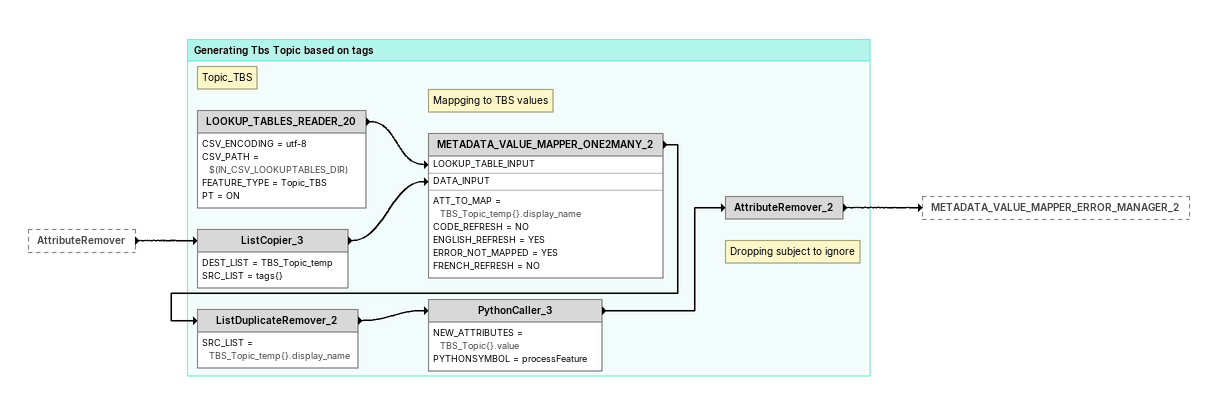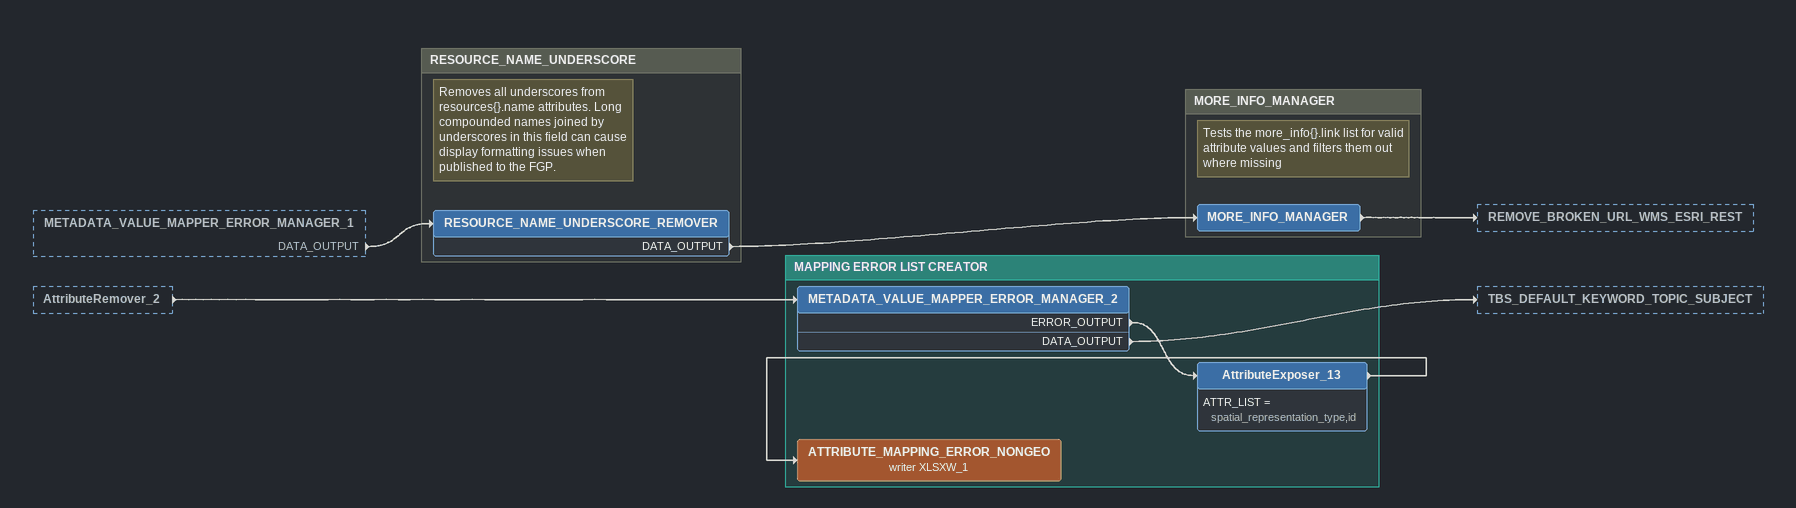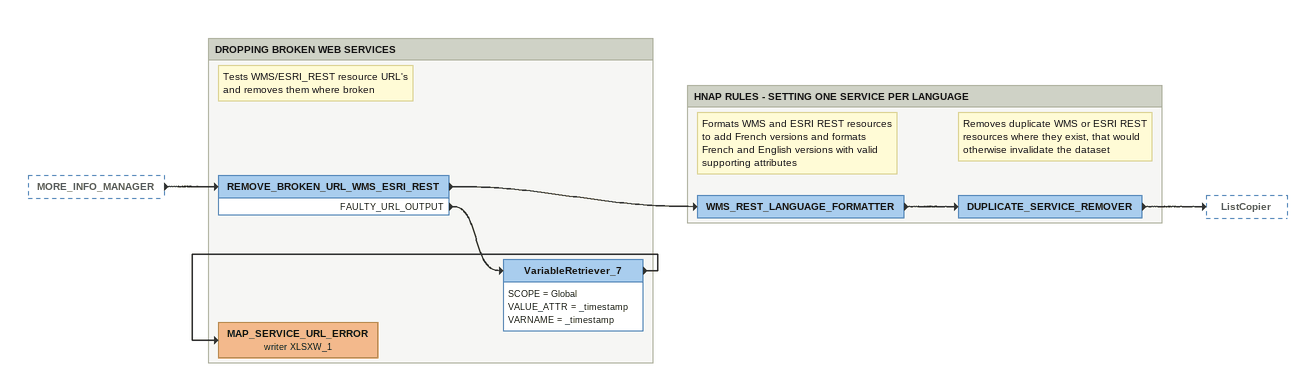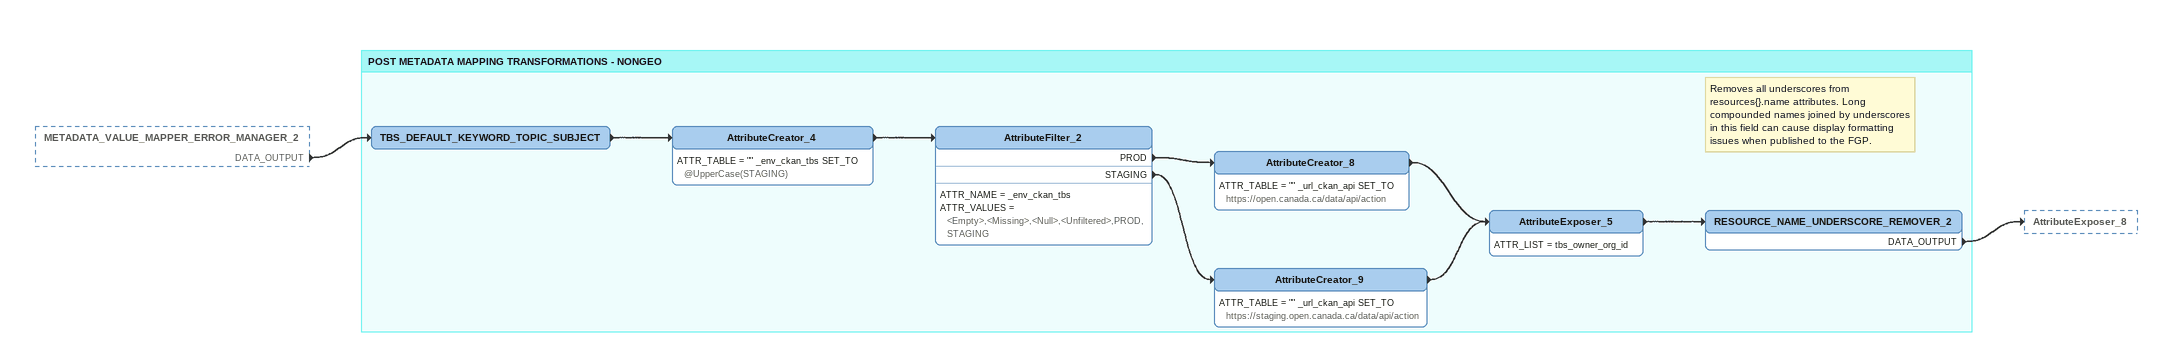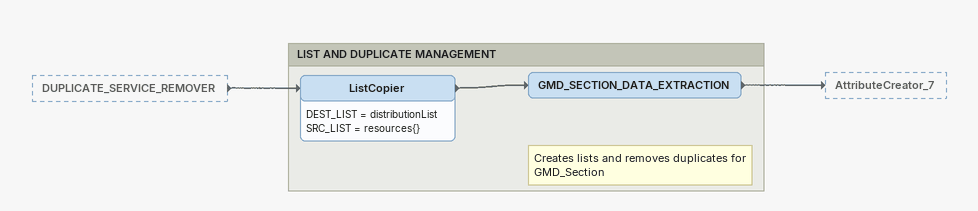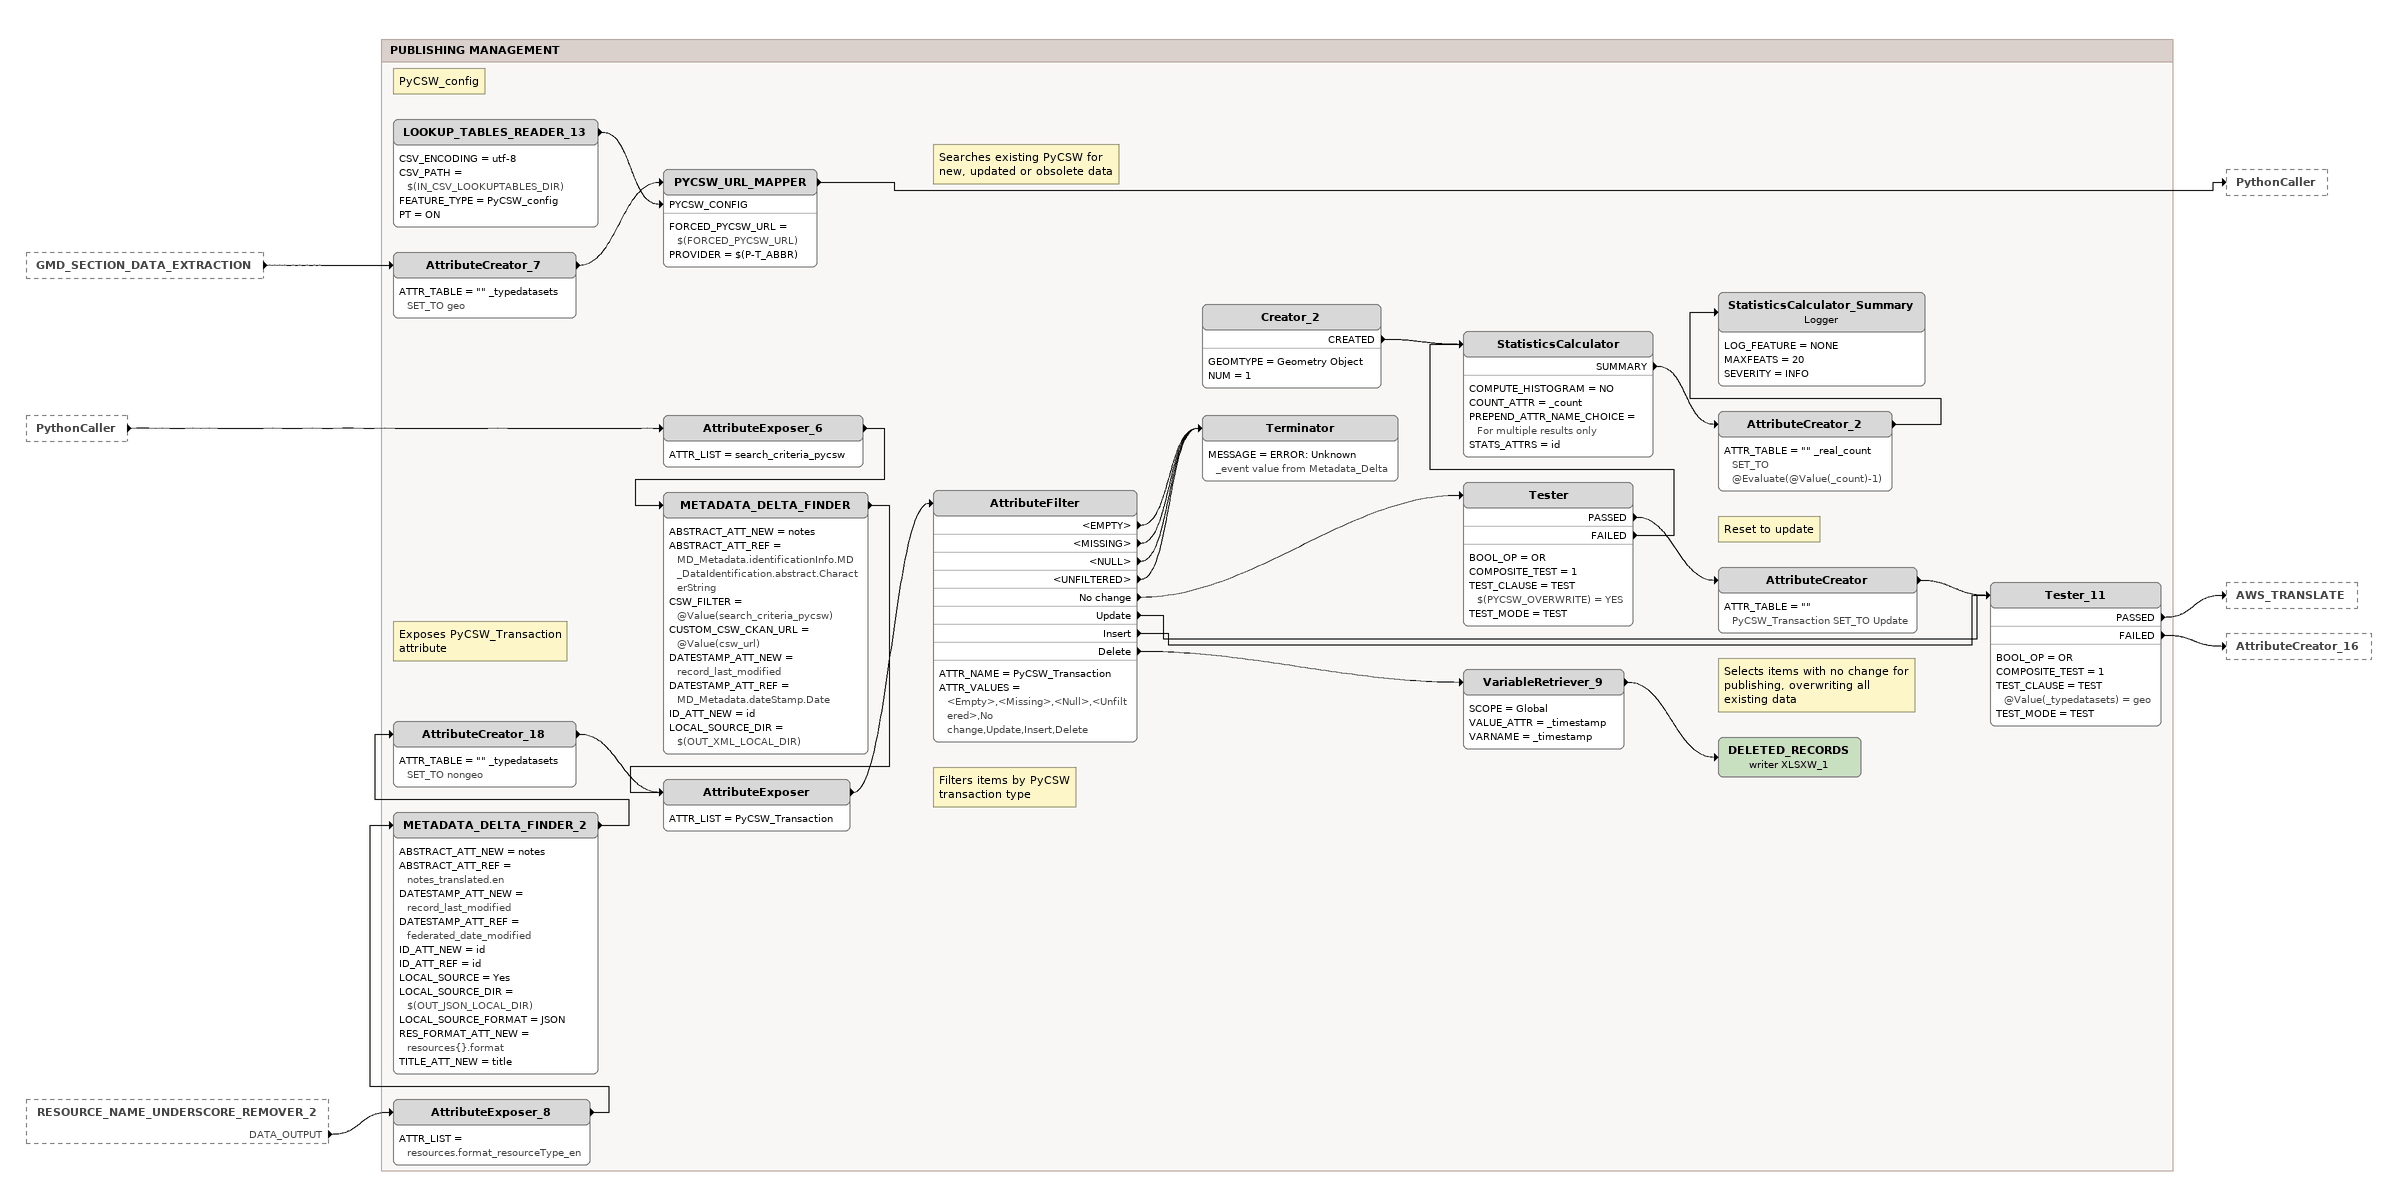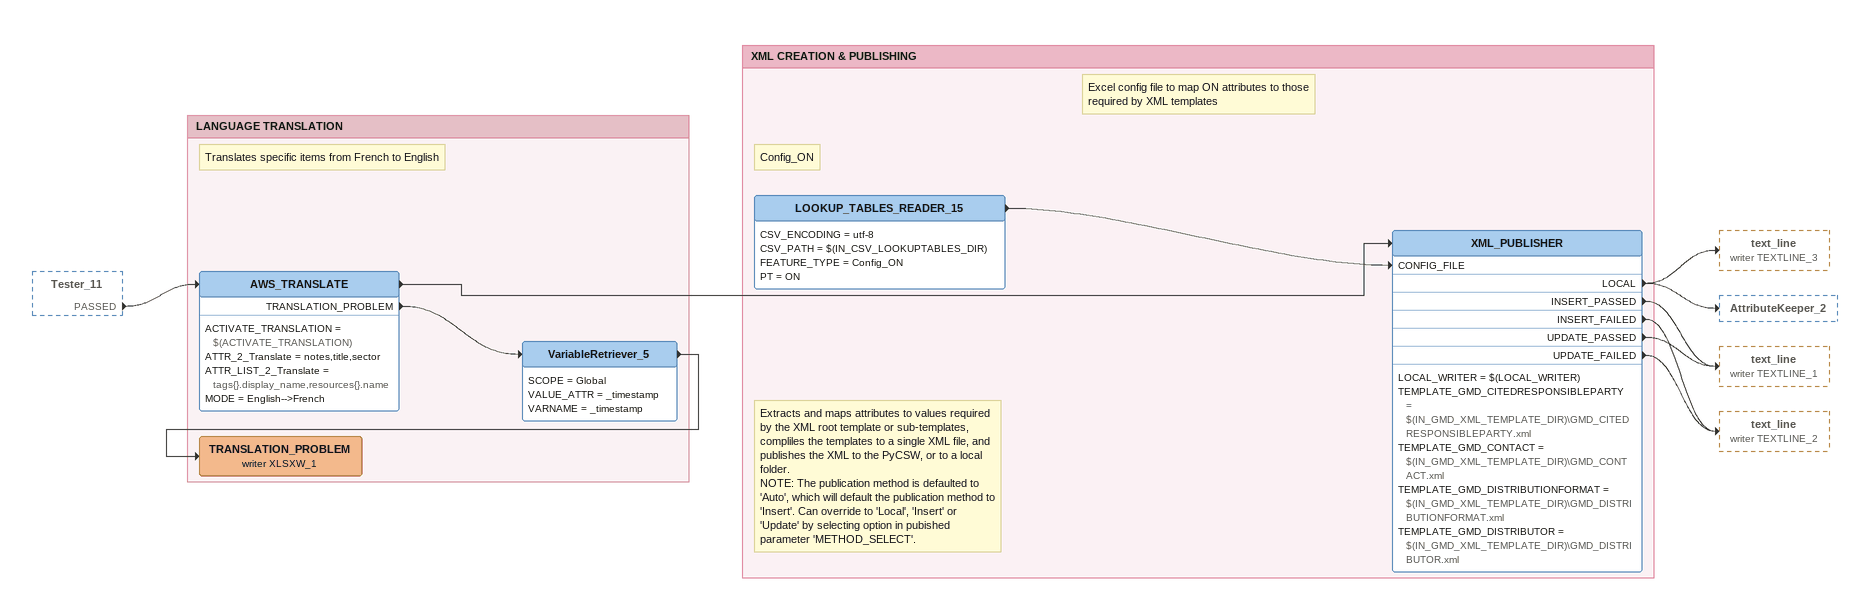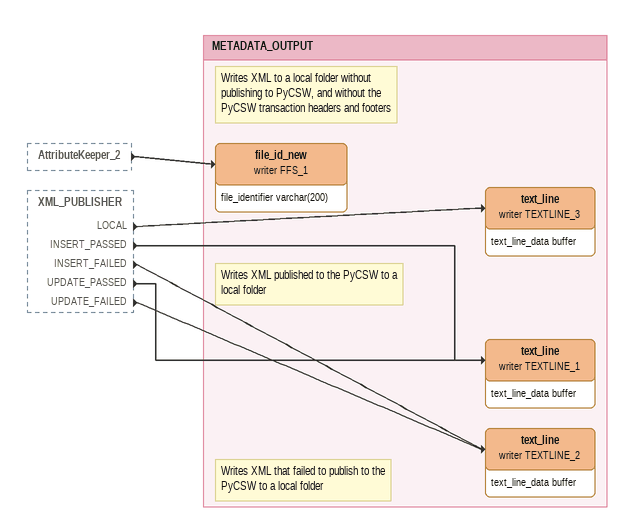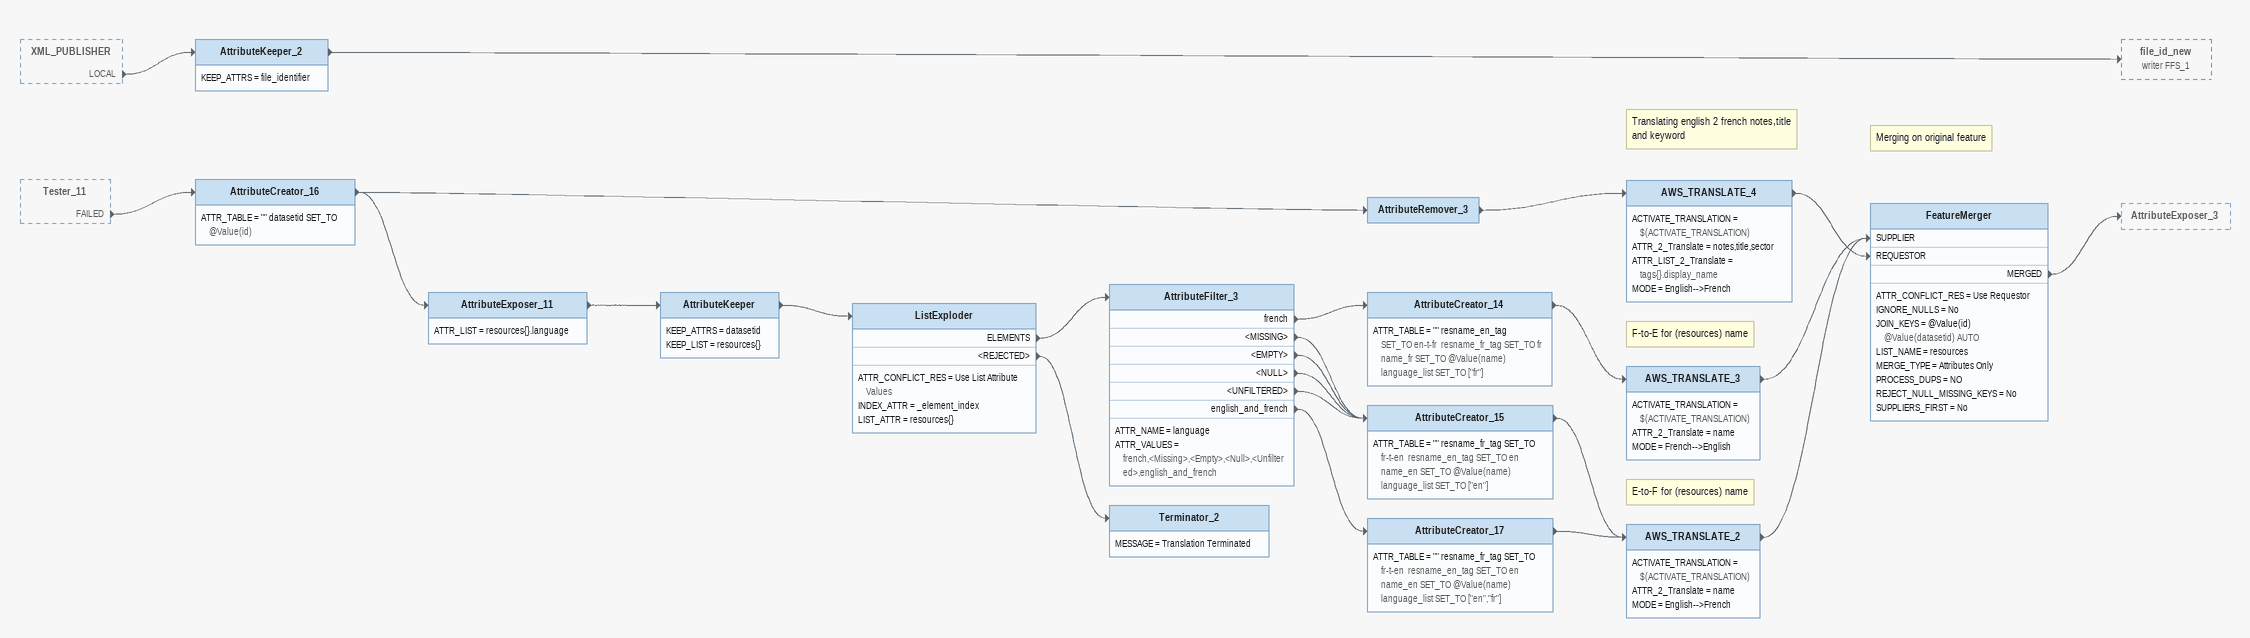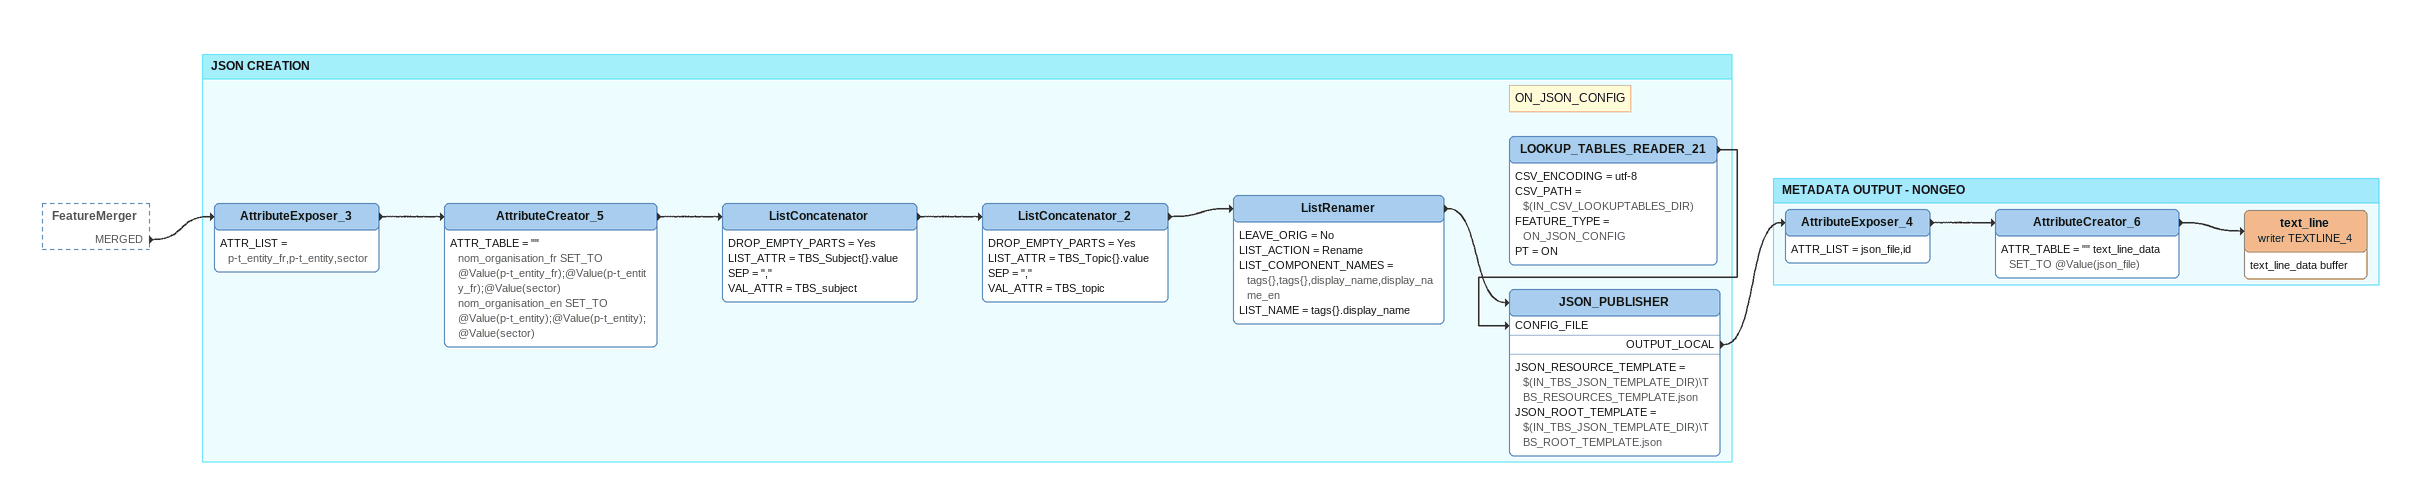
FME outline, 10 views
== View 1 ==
AttributeRemover [outside]
    -> ListCopier_3

Bookmark: Generating Tbs Topic based on tags
ListCopier_3
    DEST_LIST = TBS_Topic_temp
    SRC_LIST = tags{}
    -> METADATA_VALUE_MAPPER_ONE2MANY_2 [DATA_INPUT]
Note: Topic_TBS
LOOKUP_TABLES_READER_20
    CSV_ENCODING = utf-8
    CSV_PATH = $(IN_CSV_LOOKUPTABLES_DIR)
    FEATURE_TYPE = Topic_TBS
    PT = ON
    -> METADATA_VALUE_MAPPER_ONE2MANY_2 [LOOKUP_TABLE_INPUT]
Note: Mappging to TBS values
METADATA_VALUE_MAPPER_ONE2MANY_2
    ATT_TO_MAP = TBS_Topic_temp{}.display_name
    CODE_REFRESH = NO
    ENGLISH_REFRESH = YES
    ERROR_NOT_MAPPED = YES
    FRENCH_REFRESH = NO
    -> ListDuplicateRemover_2
ListDuplicateRemover_2
    SRC_LIST = TBS_Topic_temp{}.display_name
    -> PythonCaller_3
Note: Dropping subject to ignore
PythonCaller_3
    NEW_ATTRIBUTES = TBS_Topic{}.value
    PYTHONSYMBOL = processFeature
    -> AttributeRemover_2
AttributeRemover_2
    -> METADATA_VALUE_MAPPER_ERROR_MANAGER_2

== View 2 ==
METADATA_VALUE_MAPPER_ERROR_MANAGER_1 [outside]
    DATA_OUTPUT -> RESOURCE_NAME_UNDERSCORE_REMOVER
AttributeRemover_2 [outside]
    -> METADATA_VALUE_MAPPER_ERROR_MANAGER_2

Bookmark: RESOURCE_NAME_UNDERSCORE
Note: Removes all underscores from resources{}.name attributes. Long compounded names joined by underscores in this field can cause display formatting issues when published to the FGP.
RESOURCE_NAME_UNDERSCORE_REMOVER
    DATA_OUTPUT -> MORE_INFO_MANAGER

Bookmark: MORE_INFO_MANAGER
Note: Tests the more_info{}.link list for valid attribute values and filters them out where missing
MORE_INFO_MANAGER
    -> REMOVE_BROKEN_URL_WMS_ESRI_REST

Bookmark: MAPPING ERROR LIST CREATOR
METADATA_VALUE_MAPPER_ERROR_MANAGER_2
    ERROR_OUTPUT -> AttributeExposer_13
    DATA_OUTPUT -> TBS_DEFAULT_KEYWORD_TOPIC_SUBJECT
AttributeExposer_13
    ATTR_LIST = spatial_representation_type,id
    -> ATTRIBUTE_MAPPING_ERROR_NONGEO (writer XLSXW_1)
ATTRIBUTE_MAPPING_ERROR_NONGEO (writer XLSXW_1)

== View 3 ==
MORE_INFO_MANAGER [outside]
    -> REMOVE_BROKEN_URL_WMS_ESRI_REST

Bookmark: DROPPING BROKEN WEB SERVICES
Note: Tests WMS/ESRI_REST resource URL's and removes them where broken
REMOVE_BROKEN_URL_WMS_ESRI_REST
    -> WMS_REST_LANGUAGE_FORMATTER
    FAULTY_URL_OUTPUT -> VariableRetriever_7
VariableRetriever_7
    SCOPE = Global
    VALUE_ATTR = _timestamp
    VARNAME = _timestamp
    -> MAP_SERVICE_URL_ERROR (writer XLSXW_1)
MAP_SERVICE_URL_ERROR (writer XLSXW_1)

Bookmark: HNAP RULES - SETTING ONE SERVICE PER LANGUAGE
Note: Formats WMS and ESRI REST resources to add French versions and formats French and English versions with valid supporting attributes
WMS_REST_LANGUAGE_FORMATTER
    -> DUPLICATE_SERVICE_REMOVER
Note: Removes duplicate WMS or ESRI REST resources where they exist, that would otherwise invalidate the dataset
DUPLICATE_SERVICE_REMOVER
    -> ListCopier

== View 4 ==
METADATA_VALUE_MAPPER_ERROR_MANAGER_2 [outside]
    DATA_OUTPUT -> TBS_DEFAULT_KEYWORD_TOPIC_SUBJECT

Bookmark: POST METADATA MAPPING TRANSFORMATIONS - NONGEO
TBS_DEFAULT_KEYWORD_TOPIC_SUBJECT
    -> AttributeCreator_4
AttributeCreator_4
    ATTR_TABLE = "" _env_ckan_tbs SET_TO @UpperCase(STAGING)
    -> AttributeFilter_2
AttributeFilter_2
    ATTR_NAME = _env_ckan_tbs
    ATTR_VALUES = <Empty>,<Missing>,<Null>,<Unfiltered>,PROD,STAGING
    PROD -> AttributeCreator_8
    STAGING -> AttributeCreator_9
AttributeCreator_8
    ATTR_TABLE = "" _url_ckan_api SET_TO https://open.canada.ca/data/api/action
    -> AttributeExposer_5
AttributeCreator_9
    ATTR_TABLE = "" _url_ckan_api SET_TO https://staging.open.canada.ca/data/api/action
    -> AttributeExposer_5
AttributeExposer_5
    ATTR_LIST = tbs_owner_org_id
    -> RESOURCE_NAME_UNDERSCORE_REMOVER_2
Note: Removes all underscores from resources{}.name attributes. Long compounded names joined by underscores in this field can cause display formatting issues when published to the FGP.
RESOURCE_NAME_UNDERSCORE_REMOVER_2
    DATA_OUTPUT -> AttributeExposer_8

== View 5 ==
DUPLICATE_SERVICE_REMOVER [outside]
    -> ListCopier

Bookmark: LIST AND DUPLICATE MANAGEMENT
ListCopier
    DEST_LIST = distributionList
    SRC_LIST = resources{}
    -> GMD_SECTION_DATA_EXTRACTION
Note: Creates lists and removes duplicates for GMD_Section
GMD_SECTION_DATA_EXTRACTION
    -> AttributeCreator_7

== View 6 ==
GMD_SECTION_DATA_EXTRACTION [outside]
    -> AttributeCreator_7
PythonCaller [outside]
    -> AttributeExposer_6
RESOURCE_NAME_UNDERSCORE_REMOVER_2 [outside]
    DATA_OUTPUT -> AttributeExposer_8

Bookmark: PUBLISHING MANAGEMENT
AttributeCreator_7
    ATTR_TABLE = "" _typedatasets SET_TO geo
    -> PYCSW_URL_MAPPER
AttributeExposer_8
    ATTR_LIST = resources.format_resourceType_en
    -> METADATA_DELTA_FINDER_2
METADATA_DELTA_FINDER_2
    ABSTRACT_ATT_NEW = notes
    ABSTRACT_ATT_REF = notes_translated.en
    DATESTAMP_ATT_NEW = record_last_modified
    DATESTAMP_ATT_REF = federated_date_modified
    ID_ATT_NEW = id
    ID_ATT_REF = id
    LOCAL_SOURCE = Yes
    LOCAL_SOURCE_DIR = $(OUT_JSON_LOCAL_DIR)
    LOCAL_SOURCE_FORMAT = JSON
    RES_FORMAT_ATT_NEW = resources{}.format
    TITLE_ATT_NEW = title
    -> AttributeCreator_18
AttributeCreator_18
    ATTR_TABLE = "" _typedatasets SET_TO nongeo
    -> AttributeExposer
Note: PyCSW_config
LOOKUP_TABLES_READER_13
    CSV_ENCODING = utf-8
    CSV_PATH = $(IN_CSV_LOOKUPTABLES_DIR)
    FEATURE_TYPE = PyCSW_config
    PT = ON
    -> PYCSW_URL_MAPPER [PYCSW_CONFIG]
PYCSW_URL_MAPPER
    FORCED_PYCSW_URL = $(FORCED_PYCSW_URL)
    PROVIDER = $(P-T_ABBR)
    -> PythonCaller
AttributeExposer_6
    ATTR_LIST = search_criteria_pycsw
    -> METADATA_DELTA_FINDER
Note: Searches existing PyCSW for new, updated or obsolete data
METADATA_DELTA_FINDER
    ABSTRACT_ATT_NEW = notes
    ABSTRACT_ATT_REF = MD_Metadata.identificationInfo.MD_DataIdentification.abstract.CharacterString
    CSW_FILTER = @Value(search_criteria_pycsw)
    CUSTOM_CSW_CKAN_URL = @Value(csw_url)
    DATESTAMP_ATT_NEW = record_last_modified
    DATESTAMP_ATT_REF = MD_Metadata.dateStamp.Date
    ID_ATT_NEW = id
    LOCAL_SOURCE_DIR = $(OUT_XML_LOCAL_DIR)
    -> AttributeExposer
Note: Exposes PyCSW_Transaction attribute
AttributeExposer
    ATTR_LIST = PyCSW_Transaction
    -> AttributeFilter
Note: Filters items by PyCSW transaction type
AttributeFilter
    ATTR_NAME = PyCSW_Transaction
    ATTR_VALUES = <Empty>,<Missing>,<Null>,<Unfiltered>,No change,Update,Insert,Delete
    <EMPTY> -> Terminator
    <MISSING> -> Terminator
    <NULL> -> Terminator
    <UNFILTERED> -> Terminator
    No change -> Tester
    Update -> Tester_11
    Insert -> Tester_11
    Delete -> VariableRetriever_9
Terminator
    MESSAGE = ERROR: Unknown _event value from Metadata_Delta
Note: Selects items with no change for publishing, overwriting all existing data
Tester
    BOOL_OP = OR
    COMPOSITE_TEST = 1
    TEST_CLAUSE = TEST $(PYCSW_OVERWRITE) = YES
    TEST_MODE = TEST
    PASSED -> AttributeCreator
    FAILED -> StatisticsCalculator
Note: Reset to update
AttributeCreator
    ATTR_TABLE = "" PyCSW_Transaction SET_TO Update
    -> Tester_11
Tester_11
    BOOL_OP = OR
    COMPOSITE_TEST = 1
    TEST_CLAUSE = TEST @Value(_typedatasets) = geo
    TEST_MODE = TEST
    PASSED -> AWS_TRANSLATE
    FAILED -> AttributeCreator_16
VariableRetriever_9
    SCOPE = Global
    VALUE_ATTR = _timestamp
    VARNAME = _timestamp
    -> DELETED_RECORDS (writer XLSXW_1)
DELETED_RECORDS (writer XLSXW_1)
Creator_2
    GEOMTYPE = Geometry Object
    NUM = 1
    CREATED -> StatisticsCalculator
StatisticsCalculator
    COMPUTE_HISTOGRAM = NO
    COUNT_ATTR = _count
    PREPEND_ATTR_NAME_CHOICE = For multiple results only
    STATS_ATTRS = id
    SUMMARY -> AttributeCreator_2
AttributeCreator_2
    ATTR_TABLE = "" _real_count SET_TO @Evaluate(@Value(_count)-1)
    -> StatisticsCalculator_Summary
StatisticsCalculator_Summary: Logger
    LOG_FEATURE = NONE
    MAXFEATS = 20
    SEVERITY = INFO

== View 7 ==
Tester_11 [outside]
    PASSED -> AWS_TRANSLATE

Bookmark: LANGUAGE TRANSLATION
Note: Translates specific items from French to English
AWS_TRANSLATE
    ACTIVATE_TRANSLATION = $(ACTIVATE_TRANSLATION)
    ATTR_2_Translate = notes,title,sector
    ATTR_LIST_2_Translate = tags{}.display_name,resources{}.name
    MODE = English-->French
    -> XML_PUBLISHER
    TRANSLATION_PROBLEM -> VariableRetriever_5
VariableRetriever_5
    SCOPE = Global
    VALUE_ATTR = _timestamp
    VARNAME = _timestamp
    -> TRANSLATION_PROBLEM (writer XLSXW_1)
TRANSLATION_PROBLEM (writer XLSXW_1)

Bookmark: XML CREATION & PUBLISHING
Note: Config_ON
Note: Excel config file to map ON attributes to those required by XML templates
LOOKUP_TABLES_READER_15
    CSV_ENCODING = utf-8
    CSV_PATH = $(IN_CSV_LOOKUPTABLES_DIR)
    FEATURE_TYPE = Config_ON
    PT = ON
    -> XML_PUBLISHER [CONFIG_FILE]
Note: Extracts and maps attributes to values required by the XML root template or sub-templates, compliles the templates to a single XML file, and publishes the XML to the PyCSW, or to a local folder. / NOTE: The publication method is defaulted to 'Auto', which will default the publication method to 'Insert'. Can override to 'Local', 'Insert' or 'Update' by selecting option in pubished parameter 'METHOD_SELECT'.
XML_PUBLISHER
    LOCAL_WRITER = $(LOCAL_WRITER)
    TEMPLATE_GMD_CITEDRESPONSIBLEPARTY = $(IN_GMD_XML_TEMPLATE_DIR)\GMD_CITEDRESPONSIBLEPARTY.xml
    TEMPLATE_GMD_CONTACT = $(IN_GMD_XML_TEMPLATE_DIR)\GMD_CONTACT.xml
    TEMPLATE_GMD_DISTRIBUTIONFORMAT = $(IN_GMD_XML_TEMPLATE_DIR)\GMD_DISTRIBUTIONFORMAT.xml
    TEMPLATE_GMD_DISTRIBUTOR = $(IN_GMD_XML_TEMPLATE_DIR)\GMD_DISTRIBUTOR.xml
    LOCAL -> text_line (writer TEXTLINE_3)
    LOCAL -> AttributeKeeper_2
    INSERT_PASSED -> text_line (writer TEXTLINE_1)
    INSERT_FAILED -> text_line (writer TEXTLINE_2)
    UPDATE_PASSED -> text_line (writer TEXTLINE_1)
    UPDATE_FAILED -> text_line (writer TEXTLINE_2)

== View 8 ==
AttributeKeeper_2 [outside]
    -> file_id_new (writer FFS_1)
XML_PUBLISHER [outside]
    LOCAL -> text_line (writer TEXTLINE_3)
    INSERT_PASSED -> text_line (writer TEXTLINE_1)
    INSERT_FAILED -> text_line (writer TEXTLINE_2)
    UPDATE_PASSED -> text_line (writer TEXTLINE_1)
    UPDATE_FAILED -> text_line (writer TEXTLINE_2)

Bookmark: METADATA_OUTPUT
file_id_new (writer FFS_1)
    attributes: file_identifier varchar(200)
Note: Writes XML to a local folder without publishing to PyCSW, and without the PyCSW transaction headers and footers
text_line (writer TEXTLINE_3)
    attributes: text_line_data buffer
Note: Writes XML published to the PyCSW to a local folder
text_line (writer TEXTLINE_1)
    attributes: text_line_data buffer
Note: Writes XML that failed to publish to the PyCSW to a local folder
text_line (writer TEXTLINE_2)
    attributes: text_line_data buffer

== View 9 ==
XML_PUBLISHER [outside]
    LOCAL -> AttributeKeeper_2
Tester_11 [outside]
    FAILED -> AttributeCreator_16
AttributeCreator_16
    ATTR_TABLE = "" datasetid SET_TO @Value(id)
    -> AttributeExposer_11
    -> AttributeRemover_3
AttributeRemover_3
    -> AWS_TRANSLATE_4
Note: Translating english 2 french notes,title and keyword
AWS_TRANSLATE_4
    ACTIVATE_TRANSLATION = $(ACTIVATE_TRANSLATION)
    ATTR_2_Translate = notes,title,sector
    ATTR_LIST_2_Translate = tags{}.display_name
    MODE = English-->French
    -> FeatureMerger [REQUESTOR]
AttributeExposer_11
    ATTR_LIST = resources{}.language
    -> AttributeKeeper
AttributeKeeper
    KEEP_ATTRS = datasetid
    KEEP_LIST = resources{}
    -> ListExploder
ListExploder
    ATTR_CONFLICT_RES = Use List Attribute Values
    INDEX_ATTR = _element_index
    LIST_ATTR = resources{}
    ELEMENTS -> AttributeFilter_3
    <REJECTED> -> Terminator_2
AttributeFilter_3
    ATTR_NAME = language
    ATTR_VALUES = french,<Missing>,<Empty>,<Null>,<Unfiltered>,english_and_french
    french -> AttributeCreator_14
    <MISSING> -> AttributeCreator_15
    <EMPTY> -> AttributeCreator_15
    <NULL> -> AttributeCreator_15
    <UNFILTERED> -> AttributeCreator_15
    english_and_french -> AttributeCreator_17
AttributeCreator_14
    ATTR_TABLE = "" resname_en_tag SET_TO en-t-fr  resname_fr_tag SET_TO fr  name_fr SET_TO @Value(name)  language_list SET_TO ["fr"]
    -> AWS_TRANSLATE_3
Note: F-to-E for (resources) name
AWS_TRANSLATE_3
    ACTIVATE_TRANSLATION = $(ACTIVATE_TRANSLATION)
    ATTR_2_Translate = name
    MODE = French-->English
    -> FeatureMerger [SUPPLIER]
AttributeCreator_15
    ATTR_TABLE = "" resname_fr_tag SET_TO fr-t-en  resname_en_tag SET_TO en  name_en SET_TO @Value(name)  language_list SET_TO ["en"]
    -> AWS_TRANSLATE_2
AttributeCreator_17
    ATTR_TABLE = "" resname_fr_tag SET_TO fr-t-en  resname_en_tag SET_TO en  name_en SET_TO @Value(name)  language_list SET_TO ["en","fr"]
    -> AWS_TRANSLATE_2
Note: E-to-F for (resources) name
AWS_TRANSLATE_2
    ACTIVATE_TRANSLATION = $(ACTIVATE_TRANSLATION)
    ATTR_2_Translate = name
    MODE = English-->French
    -> FeatureMerger [SUPPLIER]
Note: Merging on original feature
FeatureMerger
    ATTR_CONFLICT_RES = Use Requestor
    IGNORE_NULLS = No
    JOIN_KEYS = @Value(id) @Value(datasetid) AUTO
    LIST_NAME = resources
    MERGE_TYPE = Attributes Only
    PROCESS_DUPS = NO
    REJECT_NULL_MISSING_KEYS = No
    SUPPLIERS_FIRST = No
    MERGED -> AttributeExposer_3
Terminator_2
    MESSAGE = Translation Terminated
AttributeKeeper_2
    KEEP_ATTRS = file_identifier
    -> file_id_new (writer FFS_1)

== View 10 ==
FeatureMerger [outside]
    MERGED -> AttributeExposer_3

Bookmark: JSON CREATION
AttributeExposer_3
    ATTR_LIST = p-t_entity_fr,p-t_entity,sector
    -> AttributeCreator_5
AttributeCreator_5
    ATTR_TABLE = "" nom_organisation_fr SET_TO @Value(p-t_entity_fr);@Value(p-t_entity_fr);@Value(sector)  nom_organisation_en SET_TO @Value(p-t_entity);@Value(p-t_entity);@Value(sector)
    -> ListConcatenator
ListConcatenator
    DROP_EMPTY_PARTS = Yes
    LIST_ATTR = TBS_Subject{}.value
    SEP = ","
    VAL_ATTR = TBS_subject
    -> ListConcatenator_2
ListConcatenator_2
    DROP_EMPTY_PARTS = Yes
    LIST_ATTR = TBS_Topic{}.value
    SEP = ","
    VAL_ATTR = TBS_topic
    -> ListRenamer
ListRenamer
    LEAVE_ORIG = No
    LIST_ACTION = Rename
    LIST_COMPONENT_NAMES = tags{},tags{},display_name,display_name_en
    LIST_NAME = tags{}.display_name
    -> JSON_PUBLISHER
Note: ON_JSON_CONFIG
LOOKUP_TABLES_READER_21
    CSV_ENCODING = utf-8
    CSV_PATH = $(IN_CSV_LOOKUPTABLES_DIR)
    FEATURE_TYPE = ON_JSON_CONFIG
    PT = ON
    -> JSON_PUBLISHER [CONFIG_FILE]
JSON_PUBLISHER
    JSON_RESOURCE_TEMPLATE = $(IN_TBS_JSON_TEMPLATE_DIR)\TBS_RESOURCES_TEMPLATE.json
    JSON_ROOT_TEMPLATE = $(IN_TBS_JSON_TEMPLATE_DIR)\TBS_ROOT_TEMPLATE.json
    OUTPUT_LOCAL -> AttributeExposer_4

Bookmark: METADATA OUTPUT - NONGEO
AttributeExposer_4
    ATTR_LIST = json_file,id
    -> AttributeCreator_6
AttributeCreator_6
    ATTR_TABLE = "" text_line_data SET_TO @Value(json_file)
    -> text_line (writer TEXTLINE_4)
text_line (writer TEXTLINE_4)
    attributes: text_line_data buffer
